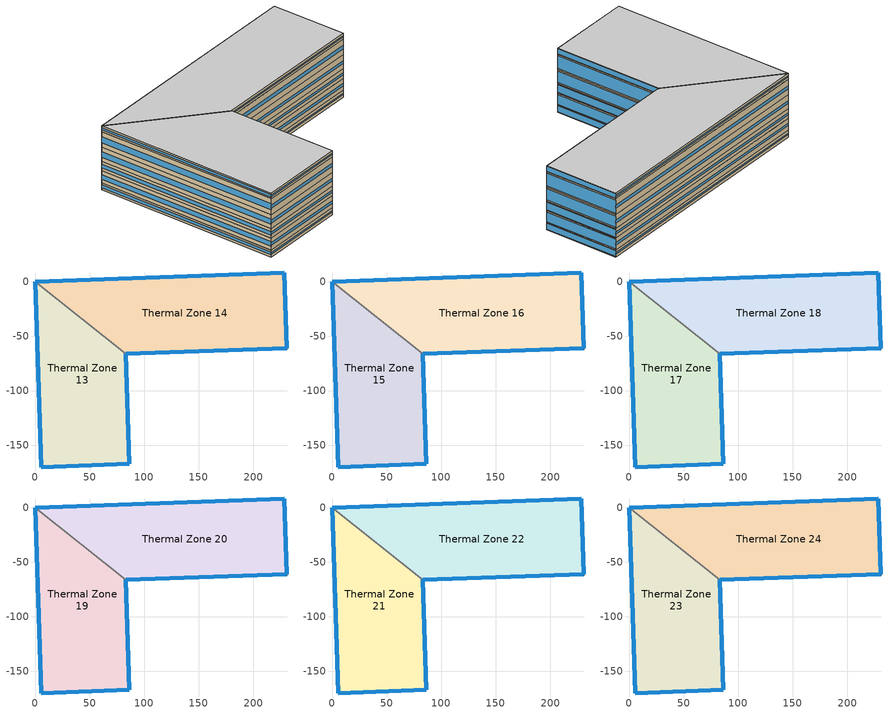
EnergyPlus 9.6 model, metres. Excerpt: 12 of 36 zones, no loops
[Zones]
Thermal Zone 13
 floor to Thermal Zone 11 (Interior Floor): 0,0 83.01,-66.03 86.53,-166.97 5.93,-169.79 z44.13
 wall outside (Ext Wall): 0,0 5.93,-169.79 86.53,-166.97 83.01,-66.03 z44.13:50.63
 wall to Thermal Zone 14 (Interior Wall): 83.01,-66.03 0,0 z44.13:50.63
 window (Ext Window): 5.94,-169.79 86.52,-166.97 z46.73:48.03; 86.53,-166.96 83.01,-66.04 z44.78:49.98; 0,-0.01 5.93,-169.78 z46.15:48.62
Thermal Zone 14
 floor to Thermal Zone 12 (Interior Floor): 0,0 228.47,7.98 230.87,-60.87 83.01,-66.03 z44.13
 wall outside (Ext Wall): 83.01,-66.03 230.87,-60.87 228.47,7.98 0,0 z44.13:50.63
 window (Ext Window): 83.02,-66.03 230.86,-60.87 z46.73:48.03; 230.87,-60.86 228.47,7.97 z44.78:49.98; 228.46,7.98 0.01,0 z46.76:48
Thermal Zone 15
 floor to Thermal Zone 13 (Interior Floor): 0,0 83.01,-66.03 86.53,-166.97 5.93,-169.79 z50.63
 wall outside (Ext Wall): 0,0 5.93,-169.79 86.53,-166.97 83.01,-66.03 z50.63:61.84
 wall to Thermal Zone 16 (Interior Wall): 83.01,-66.03 0,0 z50.63:61.84
 window (Ext Window): 5.94,-169.79 86.52,-166.97 z55.11:57.36; 86.53,-166.96 83.01,-66.04 z51.75:60.72; 0,-0.01 5.93,-169.78 z54.11:58.36
Thermal Zone 16
 floor to Thermal Zone 14 (Interior Floor): 0,0 228.47,7.98 230.87,-60.87 83.01,-66.03 z50.63
 wall outside (Ext Wall): 83.01,-66.03 230.87,-60.87 228.47,7.98 0,0 z50.63:61.84
 window (Ext Window): 83.02,-66.03 230.86,-60.87 z55.11:57.36; 230.87,-60.86 228.47,7.97 z51.75:60.72; 228.46,7.98 0.01,0 z55.17:57.3
Thermal Zone 17
 floor to Thermal Zone 15 (Interior Floor): 0,0 83.01,-66.03 86.53,-166.97 5.93,-169.79 z61.84
 wall outside (Ext Wall): 0,0 5.93,-169.79 86.53,-166.97 83.01,-66.03 z61.84:70.75
 wall to Thermal Zone 18 (Interior Wall): 83.01,-66.03 0,0 z61.84:70.75
 window (Ext Window): 5.94,-169.79 86.52,-166.97 z65.4:67.19; 86.53,-166.96 83.01,-66.04 z62.73:69.86; 0,-0.01 5.93,-169.78 z64.6:67.99
Thermal Zone 18
 floor to Thermal Zone 16 (Interior Floor): 0,0 228.47,7.98 230.87,-60.87 83.01,-66.03 z61.84
 wall outside (Ext Wall): 83.01,-66.03 230.87,-60.87 228.47,7.98 0,0 z61.84:70.75
 window (Ext Window): 83.02,-66.03 230.86,-60.87 z65.4:67.19; 230.87,-60.86 228.47,7.97 z62.73:69.86; 228.46,7.98 0.01,0 z65.45:67.14
Thermal Zone 19
 floor to Thermal Zone 17 (Interior Floor): 0,0 83.01,-66.03 86.53,-166.97 5.93,-169.79 z70.75
 wall outside (Ext Wall): 0,0 5.93,-169.79 86.53,-166.97 83.01,-66.03 z70.75:83.83
 wall to Thermal Zone 20 (Interior Wall): 83.01,-66.03 0,0 z70.75:83.83
 window (Ext Window): 5.94,-169.79 86.52,-166.97 z75.98:78.6; 86.53,-166.96 83.01,-66.04 z72.06:82.52; 0,-0.01 5.93,-169.78 z74.8:79.78
Thermal Zone 20
 floor to Thermal Zone 18 (Interior Floor): 0,0 228.47,7.98 230.87,-60.87 83.01,-66.03 z70.75
 wall outside (Ext Wall): 83.01,-66.03 230.87,-60.87 228.47,7.98 0,0 z70.75:83.83
 window (Ext Window): 83.02,-66.03 230.86,-60.87 z75.98:78.6; 230.87,-60.86 228.47,7.97 z72.06:82.52; 228.46,7.98 0.01,0 z76.05:78.53
Thermal Zone 21
 floor to Thermal Zone 19 (Interior Floor): 0,0 83.01,-66.03 86.53,-166.97 5.93,-169.79 z83.83
 wall outside (Ext Wall): 0,0 5.93,-169.79 86.53,-166.97 83.01,-66.03 z83.83:98.68
 wall to Thermal Zone 22 (Interior Wall): 83.01,-66.03 0,0 z83.83:98.68
 window (Ext Window): 5.94,-169.79 86.52,-166.97 z89.77:92.74; 86.53,-166.96 83.01,-66.04 z85.31:97.2; 0,-0.01 5.93,-169.78 z88.43:94.08
Thermal Zone 22
 floor to Thermal Zone 20 (Interior Floor): 0,0 228.47,7.98 230.87,-60.87 83.01,-66.03 z83.83
 wall outside (Ext Wall): 83.01,-66.03 230.87,-60.87 228.47,7.98 0,0 z83.83:98.68
 window (Ext Window): 83.02,-66.03 230.86,-60.87 z89.77:92.74; 230.87,-60.86 228.47,7.97 z85.31:97.2; 228.46,7.98 0.01,0 z89.84:92.67
Thermal Zone 23
 floor to Thermal Zone 21 (Interior Floor): 0,0 83.01,-66.03 86.53,-166.97 5.93,-169.79 z98.68
 wall outside (Ext Wall): 0,0 5.93,-169.79 86.53,-166.97 83.01,-66.03 z98.68:104.19
 wall to Thermal Zone 24 (Interior Wall): 83.01,-66.03 0,0 z98.68:104.19
 window (Ext Window): 5.94,-169.79 86.52,-166.97 z100.88:101.99; 86.53,-166.96 83.01,-66.04 z99.23:103.64; 0,-0.01 5.93,-169.78 z100.39:102.48
 ceiling to Thermal Zone 25 (Interior Ceiling): 0,0 5.93,-169.79 86.53,-166.97 83.01,-66.03 z104.19
Thermal Zone 24
 floor to Thermal Zone 22 (Interior Floor): 0,0 228.47,7.98 230.87,-60.87 83.01,-66.03 z98.68
 wall outside (Ext Wall): 83.01,-66.03 230.87,-60.87 228.47,7.98 0,0 z98.68:104.19
 window (Ext Window): 83.02,-66.03 230.86,-60.87 z100.88:101.99; 230.87,-60.86 228.47,7.97 z99.23:103.64; 228.46,7.98 0.01,0 z100.91:101.96
 ceiling to Thermal Zone 26 (Interior Ceiling): 0,0 83.01,-66.03 230.87,-60.87 228.47,7.98 z104.19
[Building]
Building 1: North Axis {deg}=-0
[Site:Location]
Washington Dc Dulles IntL Ar: Latitude {deg}=38.98; Longitude {deg}=-77.47; Time Zone {hr}=-5; Elevation {m}=82
[SizingPeriod:DesignDay] Month=7; Day of Month=21; Day Type=SummerDesignDay; Daily Dry-Bulb Temperature Range {deltaC}=14.4; Dry-Bulb Temperature Range Modifier Type=DefaultMultipliers; Barometric Pressure {Pa}=86790; Wind Speed {m/s}=5; Wind Direction {deg}=340; Rain Indicator=No; Snow Indicator=No; Daylight Saving Time Indicator=No; Solar Model Indicator=ASHRAETau; ASHRAE Clear Sky Optical Depth for Beam Irradiance (taub)=0.339; ASHRAE Clear Sky Optical Depth for Diffuse Irradiance (taud)=2.366; Begin Environment Reset Mode=FullResetAtBeginEnvironment
Name | Maximum Dry-Bulb Temperature {C} | Humidity Condition Type | Wetbulb or DewPoint at Maximum Dry-Bulb {C} | Enthalpy at Maximum Dry-Bulb {J/kg}
SALT-LAKE-CITY-IAP Ann Clg .4% Condns DB=>MWB | 36.5 | Wetbulb | 17.1
SALT-LAKE-CITY-IAP Ann Clg .4% Condns DP=>MDB | 22.5 | Dewpoint | 15.6
SALT-LAKE-CITY-IAP Ann Clg .4% Condns Enth=>MDB | 30.8 | Enthalpy |  | 59300
SALT-LAKE-CITY-IAP Ann Clg .4% Condns WB=>MDB | 31.2 | Wetbulb | 19
[Material] Thermal Absorptance=0.9
Name | Roughness | Thickness m | Conductivity W/m-K | Density kg/m3 | Specific Heat J/kg-K | Solar Absorptance | Visible Absorptance
wall concrete | MediumRough | 0.398 | 0.5 | 2243 | 837 | 0.65 | 0.65
Wall Insulation [37] | MediumRough | 0.0681 | 0.0432 | 91 | 837 | 0.5 | 0.5
F16 Acoustic tile | MediumSmooth | 0.0191 | 0.06 | 368 | 590 | 0.3 | 0.3
M11 100mm lightweight concrete | MediumRough | 0.1016 | 0.53 | 1280 | 840 | 0.5 | 0.5
G01a 19mm gypsum board | MediumSmooth | 0.019 | 0.16 | 800 | 1090 | 0.4 | 0.4
[Material:AirGap]
Name | Thermal Resistance m2-K/W
F04 Wall air space resistance | 0.15
F05 Ceiling air space resistance | 0.18
[WindowMaterial:SimpleGlazingSystem]
Window Material Simple Glazing System: U-Factor W/m2-K=1.51; Solar Heat Gain Coefficient=0.25
[Construction]
Ext Wall: wall concrete, Wall Insulation [37]
Ext Window: Window Material Simple Glazing System
Interior Ceiling: M11 100mm lightweight concrete, F05 Ceiling air space resistance, F16 Acoustic tile
Interior Floor: F16 Acoustic tile, F05 Ceiling air space resistance, M11 100mm lightweight concrete
Interior Wall: G01a 19mm gypsum board, F04 Wall air space resistance, G01a 19mm gypsum board
[Zone]
Thermal Zone 13; Thermal Zone 14: 88, 0, 0, 44.13, , 1, , , , , , Yes
Thermal Zone 15; Thermal Zone 16: 88, 0, 0, 50.63, , 1, , , , , , Yes
Thermal Zone 17; Thermal Zone 18: 88, 0, 0, 61.84, , 1, , , , , , Yes
Thermal Zone 19; Thermal Zone 20: 88, 0, 0, 70.75, , 1, , , , , , Yes
Thermal Zone 21; Thermal Zone 22: 88, 0, 0, 83.83, , 1, , , , , , Yes
Thermal Zone 23; Thermal Zone 24: 88, 0, 0, 98.68, , 1, , , , , , Yes
